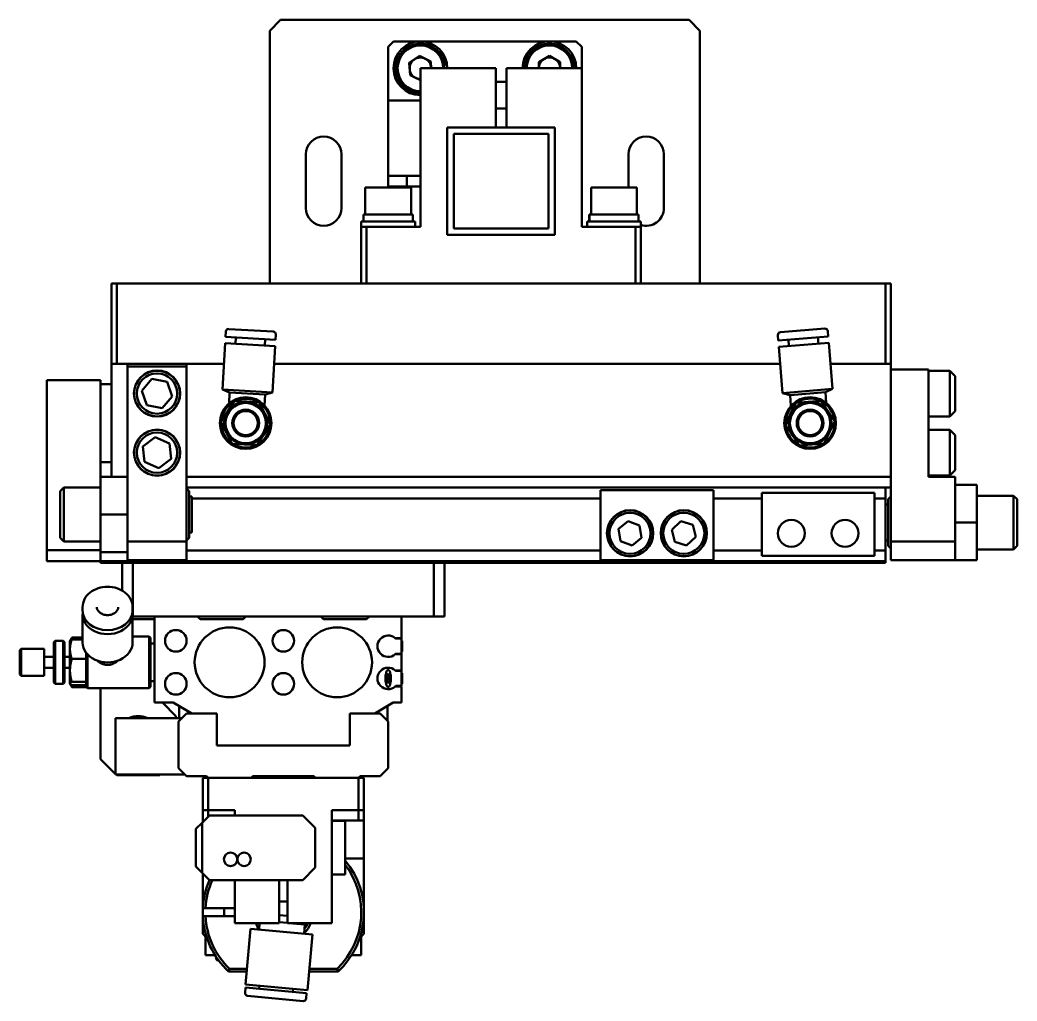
# Model space of a CAD drawing. Header units: millimetres. Extents: x 0 to 2100, y 0 to 1485.
# Drawn here: x 942 to 1127.5, y 388.4 to 570.9 of the extents above; entities that cross this region are included whole.
import ezdxf

# ---------------------------------------------------------------- set-up
doc = ezdxf.new("R2010")
doc.units = ezdxf.units.MM
doc.header["$LTSCALE"] = 5
doc.layers.add('Visible (ISO)', color=7, linetype='Continuous', lineweight=50)

msp = doc.modelspace()

# ---------------------------------------------------------------- linework, layer by layer
at = {"layer": 'Visible (ISO)'}
for p, q in [((988.46, 568.94), (990.46, 570.94)), ((990.46, 570.94), (1066.46, 570.94)), ((1066.46, 570.94), (1068.46, 568.94)), ((988.46, 521.94), (988.46, 568.94)), ((1068.46, 568.94), (1068.46, 521.94)), ((1010.46, 565.94), (1011.46, 566.94)), ((1010.46, 555.94), (1010.46, 565.94)), ((1011.46, 566.94), (1045.46, 566.94)), ((1045.46, 566.94), (1046.46, 565.94)), ((1046.46, 565.94), (1046.46, 561.94)), ((1014.39, 562.96), (1016.31, 564.24)), ((1016.31, 564.24), (1018.38, 563.22)), ((1038.46, 563.09), (1040.46, 564.25)), ((1040.46, 564.25), (1042.46, 563.09)), ((1014.54, 560.66), (1014.39, 562.96)), ((1018.38, 563.22), (1018.46, 561.94)), ((1020.69, 562.35), (1021.04, 562.38)), ((1020.71, 562.07), (1021.05, 562.09)), ((1038.46, 561.94), (1038.46, 563.09)), ((1042.46, 563.09), (1042.46, 561.94)), ((1016.46, 559.71), (1014.54, 560.66)), ((1016.46, 532.44), (1016.46, 561.94)), ((1030.46, 561.94), (1016.46, 561.94)), ((1030.46, 550.94), (1030.46, 561.94)), ((1032.46, 561.94), (1032.46, 550.94)), ((1046.46, 561.94), (1032.46, 561.94)), ((1046.46, 532.44), (1046.46, 561.94)), ((1032.46, 559.44), (1030.46, 559.44)), ((1010.46, 555.94), (1016.46, 555.94)), ((1010.46, 541.94), (1010.46, 555.94)), ((1032.46, 554.44), (1030.46, 554.44)), ((1021.46, 530.94), (1021.46, 550.94)), ((1021.46, 550.94), (1041.46, 550.94)), ((1041.46, 550.94), (1041.46, 530.94)), ((1022.66, 532.14), (1022.66, 549.74)), ((1022.66, 549.74), (1040.26, 549.74)), ((1040.26, 549.74), (1040.26, 532.14)), ((995.16, 535.94), (995.16, 545.94)), ((1001.76, 545.94), (1001.76, 535.94)), ((1055.16, 539.74), (1055.16, 545.94)), ((1061.76, 545.94), (1061.76, 535.94)), ((1010.46, 541.94), (1016.46, 541.94)), ((1010.46, 539.94), (1010.46, 541.94)), ((1013.96, 539.94), (1013.96, 541.94)), ((1016.46, 539.94), (1010.46, 539.94)), ((1010.46, 539.74), (1010.46, 539.94)), ((1006.21, 539.74), (1014.71, 539.74)), ((1006.21, 539.74), (1006.21, 534.74)), ((1014.71, 539.74), (1014.71, 534.74)), ((1048.21, 539.74), (1056.71, 539.74)), ((1048.21, 539.74), (1048.21, 534.74)), ((1056.71, 539.74), (1056.71, 534.74)), ((1015.06, 534.74), (1005.86, 534.74)), ((1005.86, 533.44), (1005.86, 534.74)), ((1015.06, 533.44), (1015.06, 534.29)), ((1047.86, 534.74), (1047.89, 534.74)), ((1047.86, 534.74), (1047.86, 534.74)), ((1047.86, 534.74), (1047.86, 533.44)), ((1047.89, 534.74), (1057.06, 534.74)), ((1057.06, 534.74), (1057.06, 533.44)), ((1005.46, 533.44), (1015.46, 533.44)), ((1005.46, 533.44), (1005.46, 532.44)), ((1006.46, 532.44), (1005.46, 532.44)), ((1005.46, 532.44), (1005.46, 521.94)), ((1006.46, 521.94), (1006.46, 532.44)), ((1016.46, 532.44), (1006.46, 532.44)), ((1015.46, 533.44), (1015.46, 532.44)), ((1056.46, 532.44), (1046.46, 532.44)), ((1057.46, 533.44), (1047.46, 533.44)), ((1047.46, 532.44), (1047.46, 533.44)), ((1057.46, 532.44), (1056.46, 532.44)), ((1056.46, 532.44), (1056.46, 521.94)), ((1057.46, 532.44), (1057.46, 533.44)), ((1057.46, 521.94), (1057.46, 532.44)), ((1041.46, 530.94), (1021.46, 530.94)), ((1040.26, 532.14), (1022.66, 532.14)), ((959.96, 521.94), (958.96, 521.94)), ((958.96, 521.94), (958.96, 506.94)), ((959.96, 506.94), (959.96, 521.94)), ((1102.96, 521.94), (959.96, 521.94)), ((1103.96, 521.94), (1102.96, 521.94)), ((1102.96, 521.94), (1102.96, 506.94)), ((1103.96, 506.94), (1103.96, 521.94)), ((980.26, 512.97), (980.21, 511.97)), ((980.79, 513.44), (989.08, 512.98)), ((989.55, 512.45), (989.49, 511.45)), ((1082.96, 512.3), (1083.04, 511.31)), ((1083.04, 511.31), (1092.31, 512.06)), ((1083.42, 512.84), (1091.69, 513.52)), ((1092.23, 513.06), (1092.31, 512.06)), ((980.14, 510.78), (979.65, 502.18)), ((989.43, 510.25), (980.14, 510.78)), ((980.21, 511.97), (989.49, 511.45)), ((982.1, 511.87), (982.04, 510.67)), ((987.6, 511.56), (987.53, 510.36)), ((989.43, 510.25), (988.94, 501.66)), ((1092.41, 510.87), (1083.14, 510.11)), ((1084.93, 511.46), (1085.03, 510.27)), ((1090.41, 511.91), (1090.51, 510.71)), ((1092.41, 510.87), (1093.11, 502.29)), ((1083.14, 510.11), (1083.84, 501.53)), ((958.96, 506.94), (961.96, 506.94)), ((958.96, 485.94), (958.96, 506.94)), ((961.96, 506.94), (961.96, 506.44)), ((972.96, 506.94), (961.96, 506.94)), ((961.96, 473.94), (961.96, 506.44)), ((961.96, 506.44), (972.96, 506.44)), ((972.96, 506.94), (979.92, 506.94)), ((972.96, 506.44), (972.96, 506.94)), ((972.96, 473.94), (972.96, 506.44)), ((989.24, 506.94), (1083.4, 506.94)), ((1092.73, 506.94), (1103.96, 506.94)), ((1103.96, 485.94), (1103.96, 506.94)), ((1110.96, 505.94), (1103.96, 505.94)), ((1110.96, 485.94), (1110.96, 505.94)), ((1114.96, 505.69), (1110.96, 505.69)), ((1114.96, 505.69), (1114.96, 497.19)), ((1115.96, 504.69), (1114.96, 505.69)), ((1115.96, 498.19), (1115.96, 504.69)), ((946.96, 503.94), (946.96, 501.94)), ((946.96, 503.94), (956.96, 503.94)), ((956.96, 503.94), (956.96, 501.94)), ((958.96, 503.19), (956.96, 503.19)), ((966.5, 504.16), (964.62, 501.97)), ((969.34, 503.63), (966.5, 504.16)), ((970.29, 500.9), (969.34, 503.63)), ((946.96, 472.28), (946.96, 501.94)), ((956.96, 485.94), (956.96, 501.94)), ((964.62, 501.97), (965.58, 499.25)), ((968.41, 498.71), (970.29, 500.9)), ((988.94, 501.66), (979.65, 502.18)), ((980.97, 501.62), (979.65, 502.18)), ((980.97, 501.62), (980.86, 499.6)), ((987.56, 501.24), (980.97, 501.62)), ((987.56, 501.24), (987.45, 499.23)), ((987.56, 501.24), (988.94, 501.66)), ((1093.11, 502.29), (1083.84, 501.53)), ((1085.22, 501.15), (1083.84, 501.53)), ((1091.8, 501.69), (1085.22, 501.15)), ((1085.22, 501.15), (1085.39, 499.14)), ((1091.8, 501.69), (1093.11, 502.29)), ((1091.8, 501.69), (1091.96, 499.68)), ((965.58, 499.25), (968.41, 498.71)), ((980.61, 498.13), (981.88, 500.06)), ((981.88, 500.06), (984.18, 499.93)), ((984.18, 499.93), (986.49, 499.8)), ((986.49, 499.8), (987.53, 497.74)), ((1085.34, 497.65), (1086.33, 499.74)), ((1086.33, 499.74), (1088.63, 499.92)), ((1088.63, 499.92), (1090.93, 500.11)), ((1090.93, 500.11), (1092.25, 498.21)), ((979.35, 496.2), (980.61, 498.13)), ((987.53, 497.74), (988.57, 495.68)), ((1084.35, 495.56), (1085.34, 497.65)), ((1092.25, 498.21), (1093.56, 496.31)), ((1114.96, 497.19), (1110.96, 497.19)), ((1115.96, 498.19), (1114.96, 497.19)), ((980.39, 494.14), (979.35, 496.2)), ((988.57, 495.68), (987.3, 493.74)), ((1085.67, 493.66), (1084.35, 495.56)), ((1093.56, 496.31), (1092.57, 494.23)), ((981.43, 492.07), (980.39, 494.14)), ((987.3, 493.74), (986.04, 491.81)), ((1086.98, 491.76), (1085.67, 493.66)), ((1092.57, 494.23), (1091.58, 492.14)), ((1114.96, 494.69), (1110.96, 494.69)), ((1114.96, 494.69), (1114.96, 486.19)), ((1115.96, 493.69), (1114.96, 494.69)), ((1115.96, 487.19), (1115.96, 493.69)), ((967.12, 493.3), (964.8, 491.58)), ((964.8, 491.58), (965.14, 488.71)), ((969.77, 492.17), (967.12, 493.3)), ((970.11, 489.3), (969.77, 492.17)), ((983.73, 491.94), (981.43, 492.07)), ((986.04, 491.81), (983.73, 491.94)), ((1089.28, 491.95), (1086.98, 491.76)), ((1091.58, 492.14), (1089.28, 491.95)), ((958.96, 488.69), (956.96, 488.69)), ((965.14, 488.71), (967.8, 487.57)), ((967.8, 487.57), (970.11, 489.3)), ((1114.96, 486.19), (1110.96, 486.19)), ((1115.96, 487.19), (1114.96, 486.19)), ((956.96, 485.94), (961.96, 485.94)), ((956.96, 478.94), (956.96, 485.94)), ((972.96, 485.94), (1103.96, 485.94)), ((1103.96, 485.94), (1103.96, 473.94)), ((1115.96, 485.94), (1110.96, 485.94)), ((1115.96, 485.94), (1115.96, 473.94)), ((1119.96, 484.44), (1115.96, 484.44)), ((1119.96, 484.44), (1119.96, 477.44)), ((949.46, 483.27), (950.12, 483.94)), ((949.46, 483.27), (949.46, 474.6)), ((950.12, 473.94), (950.12, 483.94)), ((950.12, 483.94), (956.96, 483.94)), ((972.96, 483.94), (1102.96, 483.94)), ((973.46, 483.27), (972.96, 483.77)), ((973.46, 474.6), (973.46, 483.27)), ((1049.96, 483.44), (1049.96, 470.44)), ((1070.96, 483.44), (1049.96, 483.44)), ((1070.96, 483.44), (1070.96, 470.44)), ((1079.96, 482.94), (1100.96, 482.94)), ((1079.96, 481.94), (1079.96, 482.94)), ((1100.96, 482.94), (1100.96, 481.94)), ((1102.96, 483.94), (1102.96, 481.94)), ((1102.96, 483.94), (1103.96, 483.94)), ((1126.79, 482.44), (1119.96, 482.44)), ((1126.79, 482.44), (1126.79, 472.44)), ((1127.46, 481.77), (1126.79, 482.44)), ((973.96, 482.27), (973.46, 482.27)), ((973.96, 475.6), (973.96, 482.27)), ((1049.96, 481.94), (973.96, 481.94)), ((1079.96, 481.94), (1070.96, 481.94)), ((1079.96, 472.24), (1079.96, 481.94)), ((1102.96, 481.94), (1100.96, 481.94)), ((1100.96, 481.94), (1100.96, 472.24)), ((1102.96, 472.24), (1102.96, 481.94)), ((1102.96, 480.77), (1103.46, 480.77)), ((1103.46, 481.77), (1103.96, 482.27)), ((1103.46, 481.77), (1103.46, 473.1)), ((1127.46, 473.1), (1127.46, 481.77)), ((956.96, 478.94), (961.96, 478.94)), ((956.96, 471.94), (956.96, 478.94)), ((1055.08, 477.72), (1053.3, 476.25)), ((1057.24, 476.9), (1055.08, 477.72)), ((1057.62, 474.62), (1057.24, 476.9)), ((1064.93, 477.69), (1063.25, 476.11)), ((1067.14, 477.02), (1064.93, 477.69)), ((1067.67, 474.77), (1067.14, 477.02)), ((1119.96, 477.44), (1115.96, 477.44)), ((1119.96, 477.44), (1119.96, 470.44)), ((973.96, 475.6), (973.46, 475.6)), ((1053.3, 476.25), (1053.67, 473.97)), ((1063.25, 476.11), (1063.77, 473.86)), ((949.46, 474.6), (950.12, 473.94)), ((950.12, 473.94), (956.96, 473.94)), ((961.96, 470.44), (961.96, 473.94)), ((961.96, 473.94), (972.96, 473.94)), ((973.46, 474.6), (972.96, 474.1)), ((972.96, 473.94), (972.96, 470.44)), ((1053.67, 473.97), (1055.83, 473.16)), ((1055.83, 473.16), (1057.62, 474.62)), ((1063.77, 473.86), (1065.98, 473.19)), ((1065.98, 473.19), (1067.67, 474.77)), ((1102.96, 474.1), (1103.46, 474.1)), ((1103.46, 473.1), (1103.96, 472.6)), ((1103.96, 470.44), (1103.96, 473.94)), ((1103.96, 473.94), (1115.96, 473.94)), ((1115.96, 473.94), (1115.96, 470.44)), ((1127.46, 473.1), (1126.79, 472.44)), ((946.96, 470.24), (946.96, 472.28)), ((946.96, 472.28), (956.96, 472.28)), ((956.96, 471.94), (961.96, 471.94)), ((956.96, 470.24), (956.96, 471.94)), ((972.96, 472.24), (1049.96, 472.24)), ((1070.96, 472.24), (1079.96, 472.24)), ((1079.96, 471.24), (1079.96, 472.24)), ((1100.96, 471.24), (1079.96, 471.24)), ((1100.96, 472.24), (1102.96, 472.24)), ((1100.96, 472.24), (1100.96, 471.24)), ((1102.96, 472.24), (1102.96, 470.24)), ((1126.79, 472.44), (1119.96, 472.44)), ((946.96, 470.24), (956.96, 470.24)), ((1102.96, 470.24), (956.96, 470.24)), ((956.96, 469.94), (956.96, 470.24)), ((960.96, 469.94), (956.96, 469.94)), ((962.96, 469.94), (960.96, 469.94)), ((960.96, 469.94), (960.96, 464.79)), ((972.96, 470.44), (961.96, 470.44)), ((962.96, 459.94), (962.96, 469.94)), ((1018.96, 469.94), (962.96, 469.94)), ((1020.96, 469.94), (1018.96, 469.94)), ((1018.96, 469.94), (1018.96, 459.94)), ((1020.96, 459.94), (1020.96, 469.94)), ((1102.96, 469.94), (1020.96, 469.94)), ((1070.96, 470.44), (1049.96, 470.44)), ((1102.96, 469.94), (1102.96, 470.24)), ((1115.96, 470.44), (1103.96, 470.44)), ((1119.96, 470.44), (1115.96, 470.44)), ((953.61, 461.71), (953.61, 461.1)), ((953.61, 460.36), (953.61, 455.1)), ((962.91, 461.71), (962.91, 461.1)), ((962.91, 460.36), (962.91, 455.1)), ((962.91, 459.94), (962.96, 459.94)), ((962.91, 459.44), (966.96, 459.44)), ((962.96, 459.94), (966.96, 459.94)), ((966.96, 459.94), (974.96, 459.94)), ((966.96, 443.94), (966.96, 459.94)), ((974.96, 459.94), (983.96, 459.94)), ((975.46, 459.44), (974.96, 459.94)), ((983.46, 459.44), (975.46, 459.44)), ((983.96, 459.94), (983.46, 459.44)), ((983.96, 459.94), (997.96, 459.94)), ((997.96, 459.94), (1006.96, 459.94)), ((998.46, 459.44), (997.96, 459.94)), ((1006.46, 459.44), (998.46, 459.44)), ((1006.96, 459.94), (1006.46, 459.44)), ((1006.96, 459.94), (1012.96, 459.94)), ((1012.96, 459.94), (1018.96, 459.94)), ((1012.96, 459.94), (1012.96, 455.94)), ((1018.96, 459.94), (1020.96, 459.94)), ((948.26, 455.19), (948.51, 455.44)), ((948.26, 455.19), (948.26, 447.69)), ((948.51, 447.44), (948.51, 455.44)), ((948.51, 455.44), (950.01, 455.44)), ((950.01, 455.44), (950.01, 447.44)), ((950.26, 455.19), (950.01, 455.44)), ((950.26, 447.69), (950.26, 455.19)), ((951.26, 455.44), (951.28, 455.47)), ((951.26, 455.44), (951.26, 453.88)), ((951.28, 455.47), (951.52, 455.89)), ((951.61, 456.04), (953.61, 456.04)), ((951.61, 455.71), (953.61, 455.71)), ((962.91, 456.24), (966.01, 456.24)), ((966.01, 456.24), (966.01, 446.64)), ((966.26, 455.99), (966.01, 456.24)), ((966.26, 446.89), (966.26, 455.99)), ((966.96, 454.94), (966.26, 454.94)), ((1011.78, 455.94), (1012.96, 455.94)), ((1012.96, 455.84), (1011.89, 455.84)), ((1012.96, 455.84), (1012.96, 453.04)), ((1013.06, 455.44), (1012.96, 455.44)), ((1013.06, 455.44), (1013.06, 453.44)), ((941.96, 453.69), (942.21, 453.94)), ((941.96, 453.69), (941.96, 449.19)), ((942.21, 448.94), (942.21, 453.94)), ((942.21, 453.94), (946.46, 453.94)), ((946.46, 448.94), (946.46, 453.94)), ((951.26, 453.88), (951.26, 449.92)), ((954.26, 453.22), (954.26, 452.17)), ((954.51, 446.64), (954.51, 452.93)), ((1012.96, 452.94), (1011.78, 452.94)), ((1012.96, 453.04), (1011.89, 453.04)), ((1013.06, 453.44), (1012.96, 453.44)), ((1012.96, 452.94), (1012.96, 449.94)), ((946.46, 452.44), (948.26, 452.44)), ((950.26, 452.44), (951.26, 452.44)), ((951.61, 452.06), (954.33, 452.06)), ((954.26, 451.93), (954.26, 447.91)), ((941.96, 449.19), (942.21, 448.94)), ((942.21, 448.94), (946.46, 448.94)), ((946.46, 450.44), (948.26, 450.44)), ((950.26, 450.44), (951.26, 450.44)), ((951.26, 449.92), (951.26, 447.47)), ((1011.78, 449.94), (1012.96, 449.94)), ((1012.96, 449.84), (1011.89, 449.84)), ((1012.96, 449.84), (1012.96, 447.04)), ((1013.06, 449.44), (1012.96, 449.44)), ((1013.06, 449.44), (1013.06, 447.44)), ((948.26, 447.69), (948.51, 447.44)), ((948.51, 447.44), (950.01, 447.44)), ((950.26, 447.69), (950.01, 447.44)), ((951.26, 447.44), (951.26, 447.47)), ((951.26, 447.44), (951.28, 447.4)), ((951.28, 447.4), (951.52, 446.99)), ((951.61, 447.78), (954.33, 447.78)), ((951.61, 447.16), (954.26, 447.16)), ((954.26, 447.76), (954.26, 446.89)), ((966.96, 447.94), (966.26, 447.94)), ((1013.06, 447.44), (1012.96, 447.44)), ((951.61, 446.83), (954.31, 446.83)), ((954.26, 446.89), (954.51, 446.64)), ((954.51, 446.64), (966.01, 446.64)), ((956.96, 433.44), (956.96, 446.64)), ((966.26, 446.89), (966.01, 446.64)), ((1012.96, 446.94), (1011.78, 446.94)), ((1012.96, 447.04), (1011.89, 447.04)), ((1012.96, 446.94), (1012.96, 443.94)), ((970.49, 443.94), (966.96, 443.94)), ((970.96, 441.44), (968.46, 443.94)), ((973.96, 441.94), (970.49, 443.94)), ((1011.42, 443.94), (1007.96, 441.94)), ((1012.96, 443.94), (1011.42, 443.94)), ((972.96, 441.94), (971.46, 440.44)), ((971.56, 441.04), (971.56, 443.32)), ((972.96, 441.94), (973.96, 441.94)), ((978.56, 441.94), (973.96, 441.94)), ((978.56, 435.94), (978.56, 441.94)), ((1003.36, 441.94), (1003.36, 435.94)), ((1007.96, 441.94), (1003.36, 441.94)), ((1007.96, 441.94), (1008.96, 441.94)), ((1010.46, 440.44), (1008.96, 441.94)), ((1010.36, 443.32), (1010.36, 440.54)), ((959.76, 441.04), (959.76, 430.54)), ((972.06, 441.04), (959.76, 441.04)), ((970.96, 441.44), (970.96, 441.04)), ((971.46, 431.74), (971.46, 440.44)), ((1010.46, 440.44), (1010.46, 431.74)), ((1003.36, 435.94), (978.56, 435.94)), ((956.96, 433.44), (959.76, 430.64)), ((959.76, 430.54), (972.46, 430.54)), ((959.86, 430.54), (959.96, 430.44)), ((967.96, 430.44), (959.96, 430.44)), ((967.96, 430.44), (968.06, 430.54)), ((971.46, 431.74), (972.96, 430.24)), ((972.46, 430.54), (972.46, 430.74)), ((1008.96, 430.24), (1010.46, 431.74)), ((976.66, 430.24), (972.96, 430.24)), ((975.96, 429.94), (975.96, 423.94)), ((976.96, 429.94), (975.96, 429.94)), ((976.96, 429.94), (976.66, 430.24)), ((976.96, 423.94), (976.96, 429.94)), ((1004.96, 429.94), (976.96, 429.94)), ((985.26, 430.24), (984.96, 429.94)), ((996.66, 430.24), (985.26, 430.24)), ((996.96, 429.94), (996.66, 430.24)), ((1005.26, 430.24), (1004.96, 429.94)), ((1005.96, 429.94), (1004.96, 429.94)), ((1004.96, 429.94), (1004.96, 423.94)), ((1008.96, 430.24), (1005.26, 430.24)), ((1005.96, 423.94), (1005.96, 429.94)), ((975.96, 423.94), (975.96, 422.04)), ((975.96, 423.94), (976.96, 423.94)), ((976.96, 422.69), (976.96, 423.94)), ((981.96, 423.94), (976.96, 423.94)), ((981.96, 422.94), (981.96, 423.94)), ((1004.96, 423.94), (999.96, 423.94)), ((999.96, 423.94), (999.96, 402.94)), ((1004.96, 423.94), (1004.96, 422.04)), ((1004.96, 423.94), (1005.96, 423.94)), ((1005.96, 422.04), (1005.96, 423.94)), ((974.71, 420.44), (975.85, 421.58)), ((977.21, 422.94), (975.85, 421.58)), ((975.85, 421.58), (975.85, 412.3)), ((975.96, 421.69), (975.96, 422.04)), ((975.96, 422.04), (976.31, 422.04)), ((994.61, 422.94), (977.21, 422.94)), ((996.91, 420.64), (994.61, 422.94)), ((999.96, 422.04), (1004.96, 422.04)), ((999.96, 421.94), (1002.46, 421.94)), ((1002.46, 421.94), (1002.46, 411.94)), ((1004.96, 422.04), (1005.96, 422.04)), ((1005.96, 422.04), (1005.96, 414.94)), ((974.71, 420.44), (974.71, 413.44)), ((996.91, 413.24), (996.91, 420.64)), ((1005.96, 414.94), (1002.46, 414.94)), ((1002.46, 414.94), (1005.96, 414.94)), ((1005.96, 414.94), (1005.96, 400.94)), ((974.71, 413.44), (975.85, 412.3)), ((975.85, 412.3), (977.21, 410.94)), ((975.96, 412.19), (975.96, 400.94)), ((994.61, 410.94), (996.91, 413.24)), ((999.96, 411.94), (1002.46, 411.94)), ((977.21, 410.94), (994.61, 410.94)), ((981.96, 402.94), (981.96, 410.94)), ((990.21, 402.94), (990.21, 410.94)), ((991.71, 410.94), (991.71, 402.94)), ((991.71, 406.94), (990.21, 406.94)), ((976.48, 405.69), (975.98, 405.69)), ((981.96, 405.69), (976.48, 405.69)), ((979.96, 404.19), (979.96, 405.69)), ((991.71, 404.27), (990.21, 404.4)), ((975.98, 404.19), (976.48, 404.19)), ((976.48, 404.19), (981.96, 404.19)), ((990.21, 402.94), (981.96, 402.94)), ((986.55, 402.94), (986.44, 401.74)), ((990.21, 403.1), (991.71, 402.96)), ((999.96, 402.94), (991.71, 402.94)), ((991.95, 402.94), (994.96, 402.66)), ((994.73, 402.94), (994.96, 402.66)), ((994.96, 402.66), (994.81, 400.97)), ((975.96, 400.94), (976.74, 400.15)), ((984.85, 401.89), (983.9, 391.53)), ((996.4, 400.82), (984.85, 401.89)), ((996.4, 400.82), (995.45, 390.46)), ((1005.17, 400.15), (1005.96, 400.94)), ((976.46, 396.94), (976.46, 400.44)), ((1005.46, 396.94), (1005.46, 400.44)), ((978.27, 396.94), (976.46, 396.94)), ((978.46, 396.19), (978.46, 396.65)), ((978.77, 396.19), (978.46, 396.19)), ((978.71, 395.94), (978.46, 396.19)), ((978.71, 395.94), (978.96, 395.94)), ((1005.46, 396.94), (1003.65, 396.94)), ((984.12, 393.94), (980.76, 393.94)), ((980.96, 394.44), (984.16, 394.44)), ((1001.16, 393.94), (995.77, 393.94)), ((995.81, 394.44), (1000.96, 394.44)), ((983.9, 391.53), (995.45, 390.46)), ((983.94, 390.92), (983.85, 389.93)), ((983.94, 390.92), (995.29, 389.88)), ((986.54, 391.29), (986.49, 390.69)), ((992.8, 390.71), (992.74, 390.11)), ((995.29, 389.88), (995.2, 388.88)), ((984.3, 389.38), (994.66, 388.43))]:
    msp.add_line(p, q, dxfattribs=at)
at = {"layer": 'Visible (ISO)', "flags": 128}
for points in [[(953.61, 461.71), (953.63, 462.09), (953.7, 462.47), (953.82, 462.84), (953.98, 463.2), (954.18, 463.54), (954.42, 463.86), (954.7, 464.15), (955.01, 464.42), (955.35, 464.67), (955.72, 464.88), (956.11, 465.07), (956.51, 465.22), (956.94, 465.34), (957.37, 465.42), (957.81, 465.48), (958.26, 465.49), (958.7, 465.48), (959.14, 465.42), (959.58, 465.34), (960, 465.22), (960.41, 465.07), (960.8, 464.88), (961.16, 464.67), (961.5, 464.42), (961.81, 464.15), (962.09, 463.86), (962.33, 463.54), (962.53, 463.2), (962.7, 462.84), (962.81, 462.47), (962.88, 462.09), (962.91, 461.71)], [(956.26, 461.71), (956.29, 461.45), (956.39, 461.18), (956.56, 460.93), (956.67, 460.81), (956.8, 460.7), (956.94, 460.6), (957.1, 460.51), (957.27, 460.43), (957.46, 460.36), (957.65, 460.3), (957.85, 460.26), (958.05, 460.24), (958.26, 460.23), (958.46, 460.24), (958.67, 460.26), (958.87, 460.3), (959.06, 460.36), (959.24, 460.43), (959.41, 460.51), (959.57, 460.6), (959.71, 460.7), (959.84, 460.81), (959.95, 460.93), (960.12, 461.18), (960.22, 461.45), (960.26, 461.71)], [(951.61, 455.71), (951.59, 455.64), (951.56, 455.56), (951.54, 455.49), (951.51, 455.41), (951.49, 455.34), (951.47, 455.26), (951.45, 455.19), (951.43, 455.11), (951.41, 455.04), (951.39, 454.96), (951.37, 454.89), (951.35, 454.81), (951.34, 454.73), (951.33, 454.66), (951.31, 454.58), (951.3, 454.5), (951.29, 454.43), (951.28, 454.35), (951.27, 454.27), (951.27, 454.19), (951.26, 454.12), (951.26, 454.04), (951.26, 453.96), (951.26, 453.88)], [(951.28, 455.47), (951.28, 455.48), (951.29, 455.49), (951.3, 455.5), (951.31, 455.51), (951.32, 455.52), (951.33, 455.53), (951.34, 455.54), (951.35, 455.55), (951.36, 455.56), (951.37, 455.57), (951.39, 455.58), (951.4, 455.59), (951.42, 455.6), (951.43, 455.61), (951.45, 455.62), (951.46, 455.63), (951.48, 455.64), (951.5, 455.65), (951.52, 455.66), (951.53, 455.67), (951.55, 455.68), (951.57, 455.69), (951.59, 455.7), (951.61, 455.71)], [(951.61, 456.04), (951.6, 456.02), (951.59, 456), (951.58, 455.98), (951.56, 455.96), (951.55, 455.95), (951.54, 455.93), (951.53, 455.91), (951.52, 455.89), (951.5, 455.87), (951.49, 455.85), (951.48, 455.83), (951.47, 455.8), (951.46, 455.78), (951.45, 455.76), (951.44, 455.74), (951.43, 455.72), (951.42, 455.7), (951.41, 455.68), (951.4, 455.66), (951.39, 455.64), (951.39, 455.62), (951.38, 455.6), (951.37, 455.58), (951.36, 455.56)], [(951.26, 453.88), (951.26, 453.81), (951.26, 453.73), (951.26, 453.65), (951.27, 453.58), (951.27, 453.5), (951.28, 453.42), (951.29, 453.34), (951.3, 453.27), (951.31, 453.19), (951.32, 453.12), (951.34, 453.04), (951.35, 452.96), (951.37, 452.89), (951.39, 452.81), (951.4, 452.73), (951.42, 452.66), (951.44, 452.58), (951.47, 452.51), (951.49, 452.43), (951.51, 452.36), (951.54, 452.28), (951.56, 452.2), (951.59, 452.13), (951.61, 452.06)], [(951.61, 452.06), (951.59, 451.97), (951.56, 451.88), (951.54, 451.79), (951.51, 451.71), (951.49, 451.62), (951.47, 451.53), (951.45, 451.44), (951.43, 451.35), (951.41, 451.26), (951.39, 451.18), (951.37, 451.09), (951.35, 451), (951.34, 450.91), (951.33, 450.82), (951.31, 450.73), (951.3, 450.64), (951.29, 450.55), (951.28, 450.46), (951.27, 450.37), (951.27, 450.28), (951.26, 450.19), (951.26, 450.1), (951.26, 450.01), (951.26, 449.92)], [(954.33, 452.06), (954.32, 452.06), (954.32, 452.07), (954.32, 452.07), (954.31, 452.07), (954.31, 452.08), (954.31, 452.08), (954.31, 452.09), (954.3, 452.09), (954.3, 452.1), (954.3, 452.1), (954.29, 452.11), (954.29, 452.11), (954.29, 452.12), (954.29, 452.12), (954.28, 452.13), (954.28, 452.13), (954.28, 452.13), (954.27, 452.14), (954.27, 452.14), (954.27, 452.15), (954.27, 452.15), (954.26, 452.16), (954.26, 452.16), (954.26, 452.17)], [(954.26, 451.93), (954.26, 451.93), (954.26, 451.94), (954.27, 451.94), (954.27, 451.95), (954.27, 451.95), (954.27, 451.96), (954.28, 451.96), (954.28, 451.97), (954.28, 451.97), (954.29, 451.98), (954.29, 451.99), (954.29, 451.99), (954.29, 452), (954.3, 452), (954.3, 452.01), (954.3, 452.01), (954.31, 452.02), (954.31, 452.02), (954.31, 452.03), (954.31, 452.03), (954.32, 452.04), (954.32, 452.04), (954.32, 452.05), (954.33, 452.06)], [(958.26, 450.96), (958.17, 450.96), (958.08, 450.96), (957.99, 450.97), (957.9, 450.98), (957.82, 451), (957.73, 451.02), (957.64, 451.04), (957.56, 451.06), (957.48, 451.08), (957.39, 451.11), (957.31, 451.15), (957.23, 451.18), (957.14, 451.22), (957.06, 451.26), (956.99, 451.3), (956.91, 451.34), (956.83, 451.38), (956.76, 451.43), (956.68, 451.48), (956.61, 451.53), (956.54, 451.58), (956.47, 451.64), (956.4, 451.69), (956.33, 451.75)], [(960.18, 451.75), (960.12, 451.69), (960.05, 451.64), (959.98, 451.58), (959.9, 451.53), (959.83, 451.48), (959.76, 451.43), (959.68, 451.39), (959.61, 451.34), (959.53, 451.3), (959.45, 451.26), (959.37, 451.22), (959.29, 451.18), (959.21, 451.15), (959.13, 451.12), (959.05, 451.09), (958.96, 451.06), (958.87, 451.04), (958.79, 451.02), (958.7, 451), (958.61, 450.98), (958.52, 450.97), (958.44, 450.96), (958.35, 450.96), (958.26, 450.96)], [(951.26, 449.92), (951.26, 449.83), (951.26, 449.74), (951.26, 449.65), (951.27, 449.56), (951.27, 449.47), (951.28, 449.38), (951.29, 449.29), (951.3, 449.2), (951.31, 449.11), (951.33, 449.02), (951.34, 448.93), (951.35, 448.84), (951.37, 448.75), (951.39, 448.66), (951.41, 448.57), (951.42, 448.48), (951.45, 448.4), (951.47, 448.31), (951.49, 448.22), (951.51, 448.13), (951.54, 448.04), (951.56, 447.96), (951.59, 447.87), (951.61, 447.78)], [(1010.46, 450.04), (1010.41, 450.03), (1010.37, 450.01), (1010.32, 449.97), (1010.27, 449.91), (1010.21, 449.83), (1010.16, 449.72), (1010.11, 449.57), (1010.06, 449.4), (1010.02, 449.19), (1009.98, 448.96), (1009.96, 448.7), (1009.96, 448.44), (1009.96, 448.17), (1009.98, 447.92), (1010.02, 447.68), (1010.06, 447.48), (1010.11, 447.3), (1010.16, 447.16), (1010.21, 447.04), (1010.27, 446.96), (1010.32, 446.9), (1010.37, 446.86), (1010.41, 446.84), (1010.46, 446.84)], [(1010.46, 446.84), (1010.5, 446.84), (1010.55, 446.86), (1010.6, 446.9), (1010.65, 446.96), (1010.7, 447.04), (1010.76, 447.16), (1010.81, 447.3), (1010.86, 447.48), (1010.9, 447.68), (1010.93, 447.92), (1010.95, 448.17), (1010.96, 448.44), (1010.95, 448.7), (1010.93, 448.96), (1010.9, 449.19), (1010.86, 449.4), (1010.81, 449.57), (1010.76, 449.72), (1010.7, 449.83), (1010.65, 449.91), (1010.6, 449.97), (1010.55, 450.01), (1010.5, 450.03), (1010.46, 450.04)], [(951.61, 447.78), (951.59, 447.77), (951.56, 447.76), (951.54, 447.74), (951.51, 447.73), (951.49, 447.72), (951.47, 447.71), (951.45, 447.69), (951.43, 447.68), (951.41, 447.67), (951.39, 447.66), (951.37, 447.64), (951.35, 447.63), (951.34, 447.62), (951.33, 447.6), (951.31, 447.59), (951.3, 447.58), (951.29, 447.56), (951.28, 447.55), (951.27, 447.54), (951.27, 447.53), (951.26, 447.51), (951.26, 447.5), (951.26, 447.49), (951.26, 447.47)], [(951.26, 447.47), (951.26, 447.46), (951.26, 447.45), (951.26, 447.43), (951.27, 447.42), (951.27, 447.41), (951.28, 447.39), (951.29, 447.38), (951.3, 447.37), (951.31, 447.36), (951.33, 447.34), (951.34, 447.33), (951.35, 447.32), (951.37, 447.3), (951.39, 447.29), (951.41, 447.28), (951.42, 447.27), (951.45, 447.25), (951.47, 447.24), (951.49, 447.23), (951.51, 447.21), (951.54, 447.2), (951.56, 447.19), (951.59, 447.18), (951.61, 447.16)], [(951.42, 447.27), (951.43, 447.25), (951.43, 447.23), (951.44, 447.21), (951.45, 447.2), (951.45, 447.18), (951.46, 447.16), (951.47, 447.14), (951.48, 447.12), (951.49, 447.1), (951.49, 447.09), (951.5, 447.07), (951.51, 447.05), (951.52, 447.03), (951.53, 447.01), (951.53, 446.99), (951.54, 446.98), (951.55, 446.96), (951.56, 446.94), (951.57, 446.92), (951.58, 446.9), (951.59, 446.88), (951.6, 446.87), (951.61, 446.85), (951.61, 446.83)], [(954.33, 447.78), (954.32, 447.79), (954.32, 447.79), (954.32, 447.8), (954.31, 447.8), (954.31, 447.81), (954.31, 447.82), (954.31, 447.82), (954.3, 447.83), (954.3, 447.83), (954.3, 447.84), (954.29, 447.84), (954.29, 447.85), (954.29, 447.85), (954.29, 447.86), (954.28, 447.86), (954.28, 447.87), (954.28, 447.87), (954.27, 447.88), (954.27, 447.89), (954.27, 447.89), (954.27, 447.9), (954.26, 447.9), (954.26, 447.91), (954.26, 447.91)], [(954.26, 447.76), (954.26, 447.76), (954.26, 447.77), (954.27, 447.77), (954.27, 447.77), (954.27, 447.77), (954.27, 447.77), (954.28, 447.77), (954.28, 447.77), (954.28, 447.77), (954.29, 447.77), (954.29, 447.77), (954.29, 447.77), (954.29, 447.77), (954.3, 447.77), (954.3, 447.78), (954.3, 447.78), (954.31, 447.78), (954.31, 447.78), (954.31, 447.78), (954.31, 447.78), (954.32, 447.78), (954.32, 447.78), (954.32, 447.78), (954.33, 447.78)], [(951.61, 446.83), (951.61, 446.84), (951.61, 446.84), (951.6, 446.85), (951.6, 446.86), (951.59, 446.86), (951.59, 446.87), (951.58, 446.88), (951.58, 446.88), (951.58, 446.89), (951.57, 446.9), (951.57, 446.9), (951.56, 446.91), (951.56, 446.92), (951.56, 446.92), (951.55, 446.93), (951.55, 446.94), (951.54, 446.94), (951.54, 446.95), (951.54, 446.96), (951.53, 446.96), (951.53, 446.97), (951.52, 446.98), (951.52, 446.98), (951.52, 446.99)]]:
    msp.add_lwpolyline(points, dxfattribs=at)
at = {"layer": 'Visible (ISO)'}
for centre, radius in [((967.46, 501.44), 4.3), ((967.46, 501.44), 4.25), ((967.46, 501.44), 3.75), ((983.96, 495.94), 4.8), ((983.96, 495.94), 4), ((983.96, 495.94), 3.75), ((1088.96, 495.94), 4.8), ((1088.96, 495.94), 4), ((1088.96, 495.94), 3.75), ((983.96, 495.94), 2.5), ((983.96, 495.94), 2.25), ((1088.96, 495.94), 2.5), ((1088.96, 495.94), 2.25), ((967.46, 490.44), 4.3), ((967.46, 490.44), 4.25), ((967.46, 490.44), 3.75), ((1055.46, 475.44), 4.3), ((1055.46, 475.44), 4.25), ((1055.46, 475.44), 3.82), ((1065.46, 475.44), 4.3), ((1065.46, 475.44), 4.25), ((1065.46, 475.44), 3.82), ((1085.46, 475.44), 2.5), ((1095.46, 475.44), 2.5), ((970.96, 455.44), 2), ((980.96, 451.44), 6.5), ((990.96, 455.44), 2), ((1000.96, 451.44), 6.5), ((970.96, 447.44), 2), ((990.96, 447.44), 2), ((1010.46, 448.84), 0.375), ((1010.46, 448.84), 0.25), ((1010.46, 448.04), 0.375), ((1010.46, 448.04), 0.25), ((981.15, 414.79), 1.25), ((983.66, 414.79), 1.25)]:
    msp.add_circle(centre, radius, dxfattribs=at)
for centre, radius, start, end in [((1016.46, 561.94), 5, 0, 270), ((1016.46, 561.94), 4.6, 5.4711, 270), ((1016.46, 561.94), 4.25, 0, 270), ((1040.46, 561.94), 5, 0, 180), ((1040.46, 561.94), 4.6, 0, 180), ((1040.46, 561.94), 4.25, 0, 180), ((1016.46, 561.94), 2, 63.6732, 123.6732), ((1040.46, 561.94), 2, 60, 120), ((1016.46, 561.94), 2, 123.6732, 183.6732), ((1016.46, 561.94), 2, 3.6732, 63.6732), ((1016.46, 561.94), 2, 0, 3.6732), ((1016.46, 561.94), 4.6, 0, 1.8753), ((1040.46, 561.94), 2, 120, 180), ((1040.46, 561.94), 2, 0, 60), ((1016.46, 561.94), 2, 183.6732, 243.6732), ((1016.46, 561.94), 2, 243.6732, 270), ((998.46, 545.94), 3.3, 0, 180), ((1058.46, 545.94), 3.3, 0, 180), ((998.46, 535.94), 3.3, 180, 0), ((1058.46, 535.94), 3.3, 252.3603, 0), ((980.76, 512.95), 0.5, 86.7603, 176.7603), ((989.05, 512.48), 0.5, 356.7603, 86.7603), ((1083.46, 512.34), 0.5, 94.6601, 184.6601), ((1091.73, 513.02), 0.5, 4.6601, 94.6601), ((983.96, 495.94), 4.55, 118.2968, 175.2238), ((983.96, 495.94), 4.55, 58.2968, 115.2238), ((983.96, 495.94), 4.55, 358.2968, 55.2238), ((1088.96, 495.94), 4.55, 126.1966, 183.1236), ((1088.96, 495.94), 4.55, 66.1966, 123.1236), ((1088.96, 495.94), 4.55, 6.1966, 63.1236), ((983.96, 495.94), 4.55, 178.2968, 235.2238), ((983.96, 495.94), 4.55, 298.2968, 355.2238), ((1088.96, 495.94), 4.55, 186.1966, 243.1236), ((1088.96, 495.94), 4.55, 306.1966, 3.1236), ((983.96, 495.94), 4.55, 238.2968, 295.2238), ((1088.96, 495.94), 4.55, 246.1966, 303.1236), ((1010.46, 454.44), 2, 48.5904, 311.4096), ((1010.46, 454.44), 2, 44.427, 48.5904), ((1010.46, 454.44), 2, 311.4096, 315.573), ((1010.46, 448.44), 2, 48.5904, 311.4096), ((1010.46, 448.44), 2, 44.427, 48.5904), ((1010.46, 448.44), 2, 311.4096, 315.573), ((963.96, 437.44), 4, 64.1581, 115.8419), ((990.96, 404.94), 14.5, 313.6028, 37.5235), ((990.96, 404.94), 15, 312.8334, 39.9445), ((990.96, 404.94), 15, 156.4218, 177.134), ((990.96, 404.94), 14.5, 155.5567, 177.0351), ((990.96, 404.94), 15, 182.866, 227.1666), ((990.96, 404.94), 14.5, 182.9649, 226.3972), ((990.96, 404.94), 5.5, 201.3237, 214.9407), ((990.96, 404.94), 5, 203.5782, 207.5864), ((990.96, 404.94), 5.5, 314.5123, 338.6763), ((990.96, 404.94), 5, 321.8666, 336.4218), ((990.96, 404.94), 4.5, 330.9133, 333.6122), ((984.35, 389.88), 0.5, 174.7265, 264.7265), ((994.7, 388.93), 0.5, 264.7265, 354.7265)]:
    msp.add_arc(centre, radius, start, end, dxfattribs=at)
for centre, major_axis, ratio, start_param, end_param in [((1010.46, 532.62), (-0.3, -26.09), 0.175942, 1.636957, 1.654143), ((1052.46, 532.62), (-0.45, 26.09), 0.175493, 1.486493, 1.536409), ((1052.46, 535.56), (-0.45, 26.09), 0.175493, 1.599167, 1.649083), ((958.26, 460.36), (-4.65, 0), 0.791285, 6.183313, 9.524651), ((958.26, 461.1), (4.65, 0), 0.791285, 3.141593, 6.283185), ((958.26, 455.1), (-4.65, 0), 0.791285, 0, 3.141593), ((1119.71, 366.69), (-144.2, 0), 0.707107, 6.007566, 6.012658), ((862.2, 366.69), (144.2, 0), 0.707107, 0.270527, 0.275619)]:
    msp.add_ellipse(centre, major_axis=major_axis, ratio=ratio, start_param=start_param, end_param=end_param, dxfattribs=at)

doc.saveas('drawing.dxf')
